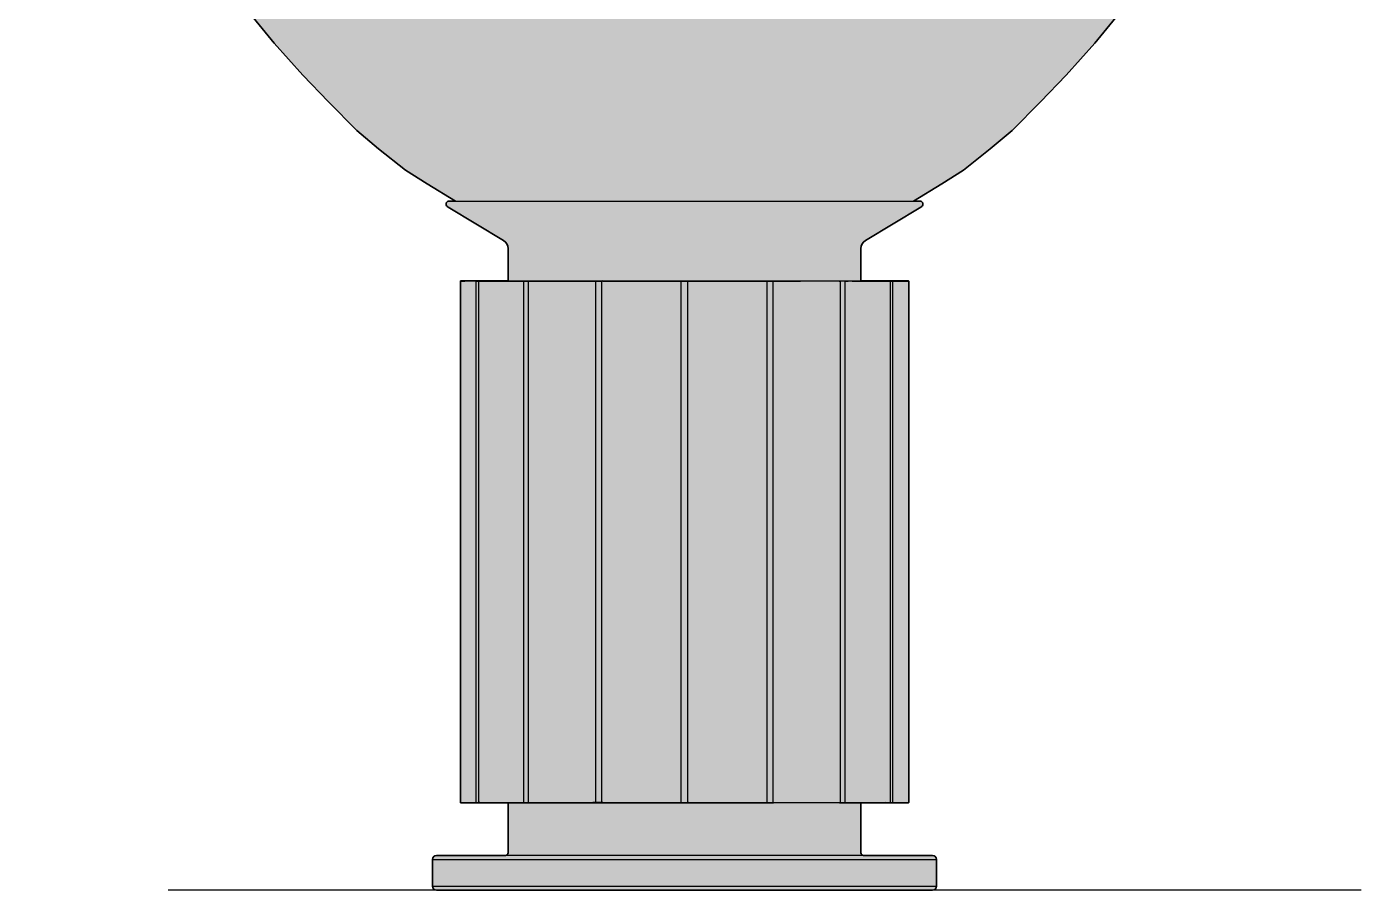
# Model space of a CAD drawing. Header units: millimetres. Extents: x 113 to 1358, y 41 to 1373.
# Drawn here: x 113 to 616, y 718 to 1044 of the extents above; entities that cross this region are included whole.
import ezdxf

# ---------------------------------------------------------------- set-up
doc = ezdxf.new("R2010")
doc.units = ezdxf.units.MM
doc.layers.add('Blocks', color=7, linetype='Continuous')
doc.layers.add('Blocks$Fill', color=7, linetype='Continuous', true_color=0xffffff)
for name, color, linetype, lineweight, true_color in [('Blocks$Inner', 7, 'Continuous', 25, 0x007f00), ('Blocks$Outline', 7, 'Continuous', 35, 0xff3f3f), ('Groud', 7, 'Continuous', 25, 0x243775)]:
    doc.layers.add(name, color=color, linetype=linetype, lineweight=lineweight, true_color=true_color)

# ---------------------------------------------------------------- blocks, each defined once
blk = doc.blocks.new('Taccia Table Lamp Front')
at = {"layer": 'Blocks$Fill'}
blk.add_hatch(color=256, dxfattribs=at).paths.add_polyline_path([(349.7, 0.44), (350.02, 0.92), (350.14, 1.5), (350.14, 11.65), (350.02, 12.23), (349.7, 12.71), (349.23, 13.03), (348.64, 13.15), (347.91, 13.15), (345.71, 13.15), (342.08, 13.15), (337.08, 13.15), (330.79, 13.15), (323.3, 13.15), (322.65, 13.15), (322.27, 13.22), (321.95, 13.44), (321.73, 13.76), (321.66, 14.15), (321.66, 33.03), (321.81, 33.03), (323.64, 33.03), (325.49, 33.03), (327.36, 33.03), (329.22, 33.03), (331.05, 33.03), (332.32, 33.03), (332.35, 33.03), (332.38, 33.03), (332.41, 33.03), (332.44, 33.03), (332.47, 33.03), (332.49, 33.03), (332.52, 33.03), (332.54, 33.03), (332.56, 33.03), (332.57, 33.03), (332.59, 33.03), (333.55, 33.03), (333.57, 33.03), (334.23, 33.03), (336.1, 33.03), (338.03, 33.03), (339.44, 33.03), (339.47, 33.03), (339.5, 33.03), (339.53, 33.03), (339.55, 33.03), (339.58, 33.03), (339.6, 33.03), (339.61, 33.03), (339.63, 33.03), (339.66, 33.13), (339.67, 33.13), (339.67, 229.67), (339.63, 229.76), (339.63, 229.77), (339.61, 229.77), (339.6, 229.77), (339.58, 229.77), (339.55, 229.77), (339.53, 229.77), (339.5, 229.77), (339.47, 229.77), (339.44, 229.77), (338.03, 229.77), (336.1, 229.77), (334.23, 229.77), (333.57, 229.77), (333.55, 229.77), (332.59, 229.77), (332.57, 229.77), (332.56, 229.77), (332.54, 229.77), (332.52, 229.77), (332.49, 229.77), (332.47, 229.77), (332.44, 229.77), (332.41, 229.77), (332.38, 229.77), (332.35, 229.77), (332.32, 229.77), (331.1, 229.76), (331.05, 229.77), (329.22, 229.77), (327.36, 229.77), (325.49, 229.77), (323.63, 229.77), (321.81, 229.77), (321.66, 229.77), (321.66, 241.99), (321.77, 242.9), (322.11, 243.73), (322.65, 244.45), (323.37, 245.01), (344.27, 257.55), (344.58, 257.8), (344.82, 258.13), (344.97, 258.5), (345.03, 258.9), (344.96, 259.25), (344.77, 259.53), (344.48, 259.73), (344.17, 259.79), (343.44, 259.8), (341.5, 259.8), (352.1, 266.36), (360.36, 271.56), (370.44, 279.63), (378.71, 286.55), (389.37, 297.24), (398.99, 307.41), (409.82, 319.4), (420.04, 331.88), (429.65, 344.83), (438.56, 357.92), (448, 372.01), (456.78, 386.49), (464.88, 401.36), (472.29, 416.6), (479.43, 432.75), (486.38, 448.85), (490.55, 459.85), (490.99, 460.53), (496.27, 471.43), (500.06, 482.53), (502.35, 493.78), (503.12, 505.09), (503.12, 506.26), (503.12, 507.37), (503.11, 508.35), (503.09, 509.12), (503.06, 509.63), (502.29, 520.94), (502.24, 521.24), (499.95, 532.47), (499.89, 532.63), (496.1, 543.73), (490.82, 554.62), (484.08, 565.23), (484.02, 565.31), (475.87, 575.58), (475.8, 575.65), (466.3, 585.52), (466.23, 585.57), (455.43, 594.97), (443.39, 603.84), (430.19, 612.14), (430.12, 612.17), (415.86, 619.84), (400.6, 626.84), (400.54, 626.85), (384.39, 633.12), (367.44, 638.64), (349.8, 643.37), (331.58, 647.28), (312.89, 650.34), (293.84, 652.55), (274.55, 653.87), (255.14, 654.32), (235.74, 653.87), (216.45, 652.55), (197.4, 650.34), (178.71, 647.28), (160.49, 643.37), (142.85, 638.64), (125.9, 633.12), (125.85, 633.11), (109.69, 626.84), (94.43, 619.84), (80.17, 612.17), (80.09, 612.14), (66.9, 603.84), (54.86, 594.97), (54.79, 594.92), (43.99, 585.52), (34.49, 575.65), (34.42, 575.58), (26.27, 565.31), (26.21, 565.23), (19.47, 554.62), (14.19, 543.73), (10.4, 532.63), (10.34, 532.47), (8.05, 521.24), (8, 520.94), (7.23, 509.63), (7.2, 509.12), (7.18, 508.35), (7.17, 507.37), (7.16, 506.26), (7.16, 505.09), (7.93, 493.78), (10.23, 482.53), (14.02, 471.43), (19.3, 460.53), (19.73, 459.85), (23.91, 448.85), (30.86, 432.75), (37.99, 416.6), (45.41, 401.36), (53.51, 386.49), (62.29, 372.01), (71.73, 357.92), (80.64, 344.83), (90.25, 331.88), (100.47, 319.4), (111.3, 307.41), (120.92, 297.24), (131.58, 286.55), (139.85, 279.63), (149.93, 271.56), (158.19, 266.36), (168.79, 259.8), (166.85, 259.8), (166.15, 259.8), (165.81, 259.73), (165.53, 259.53), (165.34, 259.25), (165.27, 258.9), (165.32, 258.5), (165.47, 258.13), (165.71, 257.8), (166.03, 257.55), (186.92, 245.01), (187.64, 244.45), (188.18, 243.73), (188.52, 242.9), (188.64, 241.99), (188.64, 229.77), (188.4, 229.77), (186.58, 229.77), (184.72, 229.77), (182.85, 229.77), (180.99, 229.77), (179.16, 229.77), (177.95, 229.76), (179.2, 229.67), (177.9, 229.67), (177.89, 229.77), (177.86, 229.77), (177.83, 229.77), (177.8, 229.77), (177.78, 229.77), (177.74, 229.77), (177.72, 229.77), (177.7, 229.77), (177.67, 229.77), (177.65, 229.77), (177.64, 229.77), (177.62, 229.77), (176.66, 229.77), (176.65, 229.77), (176.12, 229.77), (174.26, 229.77), (172.33, 229.77), (170.92, 229.77), (170.89, 229.77), (170.86, 229.77), (170.83, 229.77), (170.81, 229.77), (170.79, 229.77), (170.77, 229.77), (170.75, 229.77), (170.74, 229.77), (170.73, 229.76), (170.69, 229.67), (170.69, 33.13), (170.71, 33.13), (170.74, 33.03), (170.75, 33.03), (170.77, 33.03), (170.79, 33.03), (170.81, 33.03), (170.83, 33.03), (170.86, 33.03), (170.89, 33.03), (170.92, 33.03), (172.33, 33.03), (174.26, 33.03), (176.12, 33.03), (176.65, 33.03), (176.62, 33.12), (176.66, 33.03), (177.62, 33.03), (177.64, 33.03), (177.65, 33.03), (177.67, 33.03), (177.7, 33.03), (177.72, 33.03), (177.74, 33.03), (177.78, 33.03), (177.8, 33.03), (177.83, 33.03), (177.86, 33.03), (177.89, 33.03), (177.9, 33.13), (177.96, 33.12), (179.16, 33.03), (180.99, 33.03), (182.85, 33.03), (184.72, 33.03), (186.58, 33.03), (188.4, 33.03), (188.64, 33.03), (188.64, 14.15), (188.56, 13.76), (188.34, 13.44), (188.03, 13.22), (187.64, 13.15), (186.99, 13.15), (179.5, 13.15), (173.21, 13.15), (168.21, 13.15), (164.59, 13.15), (162.39, 13.15), (161.65, 13.15), (161.07, 13.03), (160.59, 12.71), (160.27, 12.23), (160.15, 11.65), (160.15, 1.5), (160.27, 0.92), (160.59, 0.44), (161.07, 0.12), (161.65, 0), (162.39, 0), (164.59, 0), (168.21, 0), (173.21, 0), (179.5, 0), (186.99, 0), (195.55, 0), (205.05, 0), (215.34, 0), (226.25, 0), (237.63, 0), (249.28, 0), (261.02, 0), (272.67, 0), (284.04, 0), (294.96, 0), (305.24, 0), (314.74, 0), (323.3, 0), (330.79, 0), (337.08, 0), (342.08, 0), (345.71, 0), (347.91, 0), (348.64, 0), (349.23, 0.12)], flags=0)
at = {"layer": 'Blocks$Inner'}
for points in [[(90.25, 331.88), (100.47, 319.4), (111.3, 307.41), (120.92, 297.24), (131.58, 286.55), (139.85, 279.63), (149.93, 271.56), (158.19, 266.36), (168.79, 259.8), (341.5, 259.8), (352.1, 266.36), (360.36, 271.56), (370.44, 279.63), (378.71, 286.55), (389.37, 297.24), (398.99, 307.41), (409.82, 319.4), (420.04, 331.88)], [(149.93, 271.56), (161.67, 264.29), (168.79, 259.8)], [(188.64, 229.77), (188.64, 241.99), (188.52, 242.9), (188.18, 243.73), (187.64, 244.45), (186.92, 245.01), (166.03, 257.55), (165.71, 257.8), (165.47, 258.13), (165.32, 258.5), (165.27, 258.9), (165.34, 259.25), (165.53, 259.53), (165.81, 259.73), (166.15, 259.8), (166.85, 259.8), (168.95, 259.8), (172.4, 259.8), (177.16, 259.8), (183.15, 259.8), (190.27, 259.8), (198.42, 259.8), (207.46, 259.8), (217.25, 259.8), (227.65, 259.8), (238.47, 259.8), (249.56, 259.8), (260.73, 259.8), (271.82, 259.8), (282.65, 259.8), (293.04, 259.8), (302.83, 259.8), (311.87, 259.8), (320.02, 259.8), (327.14, 259.8), (333.13, 259.8), (337.89, 259.8), (341.34, 259.8), (343.44, 259.8), (344.17, 259.79), (344.48, 259.73), (344.77, 259.53), (344.96, 259.25), (345.03, 258.9), (344.97, 258.5), (344.82, 258.13), (344.58, 257.8), (344.27, 257.55), (323.37, 245.01), (322.65, 244.45), (322.11, 243.73), (321.77, 242.9), (321.66, 241.99), (321.66, 229.77)], [(170.69, 33.13), (170.69, 229.67)], [(170.71, 229.67), (170.74, 229.77), (170.72, 229.67)], [(170.81, 229.77), (170.79, 229.67), (170.79, 229.77), (170.77, 229.67), (170.74, 229.67), (170.72, 229.67), (170.73, 229.77), (170.76, 229.77), (170.79, 229.77), (170.81, 229.77), (170.83, 229.77), (170.86, 229.77), (170.89, 229.77), (170.92, 229.77), (172.33, 229.77), (174.26, 229.77), (176.12, 229.77), (176.65, 229.77), (177.63, 229.77), (177.61, 229.67)], [(170.77, 33.03), (170.74, 33.13), (170.79, 33.03), (170.81, 33.03), (170.83, 33.03), (170.86, 33.03), (170.89, 33.03), (170.92, 33.03), (172.33, 33.03), (174.26, 33.03), (176.12, 33.03), (176.65, 33.03), (176.62, 33.13), (176.62, 229.67), (176.64, 229.77), (176.61, 229.67), (176.1, 229.67), (174.24, 229.67), (172.32, 229.67), (170.92, 229.77), (170.92, 229.67), (170.88, 229.67)], [(170.77, 229.77), (170.77, 229.67), (170.79, 229.67), (170.82, 229.67), (170.83, 229.77)], [(170.82, 229.67), (170.85, 229.67), (170.88, 229.67), (170.89, 229.77), (170.92, 229.67), (172.32, 229.67), (172.33, 229.77)], [(170.85, 229.67), (170.86, 229.77)], [(174.24, 229.67), (174.26, 229.77)], [(176.1, 229.67), (176.12, 229.77)], [(176.66, 229.77), (176.62, 229.67), (177.6, 229.67), (177.63, 229.67), (177.65, 229.67), (177.67, 229.77)], [(177.59, 33.13), (177.59, 229.67), (177.65, 229.77), (177.67, 229.77), (177.69, 229.77), (177.71, 229.67), (177.74, 229.67), (177.77, 229.67), (177.8, 229.67), (177.83, 229.67), (177.86, 229.67), (177.9, 229.67), (179.2, 229.67), (181.02, 229.67), (182.86, 229.67), (184.72, 229.67), (186.57, 229.67), (188.38, 229.67), (190.14, 229.67), (191.82, 229.67), (193.4, 229.67), (194.51, 229.67), (194.53, 229.72), (194.55, 229.77), (194.53, 229.67), (194.57, 229.77), (194.54, 229.67), (194.57, 229.67), (196.36, 229.67), (196.39, 229.67), (196.41, 229.67), (196.44, 229.67), (196.48, 229.67), (196.51, 229.67), (196.54, 229.67), (196.57, 229.67), (196.61, 229.67), (196.64, 229.67), (196.66, 229.67), (196.69, 229.67), (197.68, 229.67), (199.13, 229.67), (200.68, 229.67)], [(177.63, 229.67), (177.65, 229.73)], [(177.65, 229.77), (177.65, 229.67), (177.67, 229.67), (177.7, 229.77), (177.72, 229.77), (177.74, 229.77)], [(177.68, 229.67), (177.7, 229.67), (177.72, 229.77)], [(177.73, 229.67), (177.74, 229.77), (177.78, 229.77), (177.8, 229.77), (177.8, 229.67)], [(177.77, 229.67), (177.77, 229.77)], [(177.81, 229.77), (177.83, 229.77), (177.83, 229.67)], [(177.84, 229.77), (177.86, 229.77), (177.89, 229.77), (177.9, 229.67)], [(177.84, 229.75), (177.87, 229.67)], [(177.86, 229.77), (177.86, 229.69)], [(177.95, 229.77), (179.16, 229.77), (179.2, 229.67), (177.9, 229.76)], [(179.16, 229.77), (180.99, 229.77), (182.85, 229.77), (184.72, 229.77), (186.58, 229.77), (188.4, 229.77), (190.17, 229.77), (191.86, 229.77), (193.46, 229.77), (194.55, 229.77), (194.6, 229.77), (196.38, 229.77), (196.41, 229.77), (196.43, 229.77), (196.46, 229.77), (196.48, 229.77), (196.51, 229.77), (196.54, 229.77), (196.57, 229.77), (196.59, 229.77), (196.62, 229.77), (196.64, 229.77), (196.67, 229.77), (197.68, 229.67), (197.62, 229.77)], [(180.99, 229.77), (181.02, 229.67)], [(182.85, 229.77), (182.86, 229.67)], [(184.72, 229.77), (184.72, 229.67)], [(186.57, 229.67), (186.58, 229.77)], [(188.38, 229.67), (188.4, 229.76)], [(190.14, 229.67), (190.17, 229.77)], [(191.82, 229.67), (191.86, 229.77)], [(193.4, 229.67), (193.46, 229.77)], [(194.6, 33.03), (194.57, 33.13), (194.57, 229.67), (194.6, 229.77)], [(196.38, 33.03), (196.36, 33.13), (196.36, 229.67), (196.38, 229.77)], [(196.39, 229.67), (196.41, 229.77), (196.41, 229.67), (196.43, 229.77)], [(196.44, 229.67), (196.46, 229.77)], [(196.48, 229.67), (196.48, 229.77)], [(196.51, 229.67), (196.51, 229.77)], [(196.54, 229.77), (196.54, 229.67)], [(196.57, 229.77), (196.57, 229.67)], [(196.59, 229.77), (196.61, 229.67)], [(196.64, 229.77), (196.66, 229.67), (196.62, 229.77), (196.64, 229.67)], [(196.67, 229.77), (196.69, 229.67)], [(196.72, 229.77), (197.62, 229.77), (199.07, 229.77), (200.64, 229.77), (202.31, 229.77), (204.06, 229.77), (205.87, 229.77), (207.71, 229.77), (209.56, 229.77), (211.4, 229.77), (213.21, 229.77), (214.96, 229.77), (216.63, 229.77), (218.17, 229.77), (219.52, 229.77), (220.67, 229.77), (221.58, 229.77), (221.64, 229.77), (221.66, 229.77), (221.69, 229.77), (224.02, 229.77), (224.05, 229.77), (224.08, 229.77), (224.11, 229.77), (224.14, 229.77), (224.16, 229.77), (224.19, 229.77), (224.21, 229.77), (224.24, 229.77), (224.27, 229.77), (224.76, 229.77), (225.62, 229.77), (226.66, 229.77), (227.89, 229.77), (229.26, 229.77), (230.78, 229.77), (232.41, 229.77), (234.13, 229.77), (235.94, 229.77), (237.8, 229.77), (239.7, 229.77), (241.62, 229.77), (243.49, 229.77), (245.24, 229.77), (246.88, 229.77), (248.37, 229.77), (249.71, 229.77), (250.88, 229.77), (251.87, 229.77), (252.67, 229.77), (253.25, 229.77), (253.62, 229.77)], [(199.07, 229.77), (199.13, 229.67)], [(200.64, 229.77), (200.69, 229.67), (202.35, 229.67), (204.09, 229.67), (205.89, 229.67), (207.71, 229.67), (209.55, 229.67), (211.38, 229.67), (213.17, 229.67), (214.91, 229.67), (216.58, 229.67), (218.1, 229.67), (219.44, 229.67), (220.59, 229.67), (221.54, 229.67), (221.57, 229.67), (221.59, 229.67), (221.62, 229.67), (221.64, 229.67), (221.68, 229.67), (224.01, 229.67), (224.04, 229.67), (224.05, 229.77), (224.08, 229.67), (224.08, 229.77)], [(202.31, 229.77), (202.35, 229.67)], [(204.06, 229.77), (204.09, 229.67)], [(205.87, 229.77), (205.89, 229.67)], [(207.71, 229.77), (207.71, 229.67)], [(209.55, 229.67), (209.56, 229.77)], [(211.38, 229.67), (211.4, 229.77)], [(213.17, 229.67), (213.21, 229.77)], [(214.91, 229.67), (214.96, 229.77)], [(216.58, 229.67), (216.63, 229.77)], [(218.1, 229.67), (218.17, 229.77)], [(219.44, 229.67), (219.52, 229.77)], [(220.59, 229.67), (220.67, 229.77)], [(221.54, 229.67), (221.58, 229.76), (221.54, 229.67), (221.55, 229.7)], [(221.57, 229.67), (221.61, 229.77), (221.62, 229.67), (221.64, 229.76)], [(221.59, 229.67), (221.61, 229.74)], [(221.64, 229.67), (221.66, 229.77)], [(221.69, 33.03), (221.68, 33.13), (221.68, 229.67), (221.69, 229.77)], [(224.02, 33.03), (224.01, 33.13), (224.01, 229.67), (224.02, 229.77)], [(224.04, 229.67), (224.08, 229.67), (224.11, 229.67), (224.14, 229.67), (224.17, 229.67), (224.16, 229.77), (224.2, 229.67), (224.23, 229.67), (224.26, 229.67), (224.28, 229.67), (224.26, 229.77), (224.32, 229.67), (224.85, 229.67), (224.29, 229.76), (224.32, 229.67)], [(224.14, 229.77), (224.14, 229.67), (224.11, 229.77), (224.11, 229.67)], [(224.19, 229.77), (224.2, 229.67), (224.17, 229.67)], [(224.21, 229.77), (224.23, 229.67)], [(224.27, 229.77), (224.3, 229.67), (224.28, 229.67), (224.24, 229.77), (224.26, 229.67)], [(224.76, 229.77), (224.85, 229.67), (225.7, 229.67), (226.74, 229.67), (227.96, 229.67), (229.33, 229.67), (230.83, 229.67), (232.45, 229.67), (234.16, 229.67), (235.95, 229.67), (237.8, 229.67), (239.69, 229.67), (241.6, 229.67), (243.45, 229.67), (245.2, 229.67), (246.82, 229.67), (248.31, 229.67), (249.64, 229.67), (250.8, 229.67), (251.79, 229.67), (252.58, 229.67), (253.16, 229.67), (253.52, 229.67), (253.64, 229.67)], [(225.62, 229.77), (225.7, 229.67)], [(226.66, 229.77), (226.74, 229.67)], [(227.89, 229.77), (227.96, 229.67)], [(229.26, 229.77), (229.33, 229.67)], [(230.78, 229.77), (230.83, 229.67)], [(232.41, 229.77), (232.45, 229.67)], [(234.13, 229.77), (234.16, 229.67)], [(235.94, 229.77), (235.95, 229.67)], [(237.8, 229.77), (237.8, 229.67)], [(239.69, 229.67), (239.7, 229.77)], [(241.6, 229.67), (241.62, 229.77)], [(243.45, 229.67), (243.49, 229.77)], [(245.2, 229.67), (245.24, 229.77)], [(246.82, 229.67), (246.88, 229.77)], [(248.31, 229.67), (248.37, 229.77)], [(249.64, 229.67), (249.71, 229.77)], [(250.8, 229.67), (250.88, 229.77)], [(251.79, 229.67), (251.87, 229.77)], [(252.58, 229.67), (252.67, 229.77)], [(253.16, 229.67), (253.25, 229.77)], [(253.52, 229.67), (253.62, 229.77), (253.69, 229.77), (253.74, 229.77), (253.76, 229.77), (253.79, 229.77), (253.82, 229.77), (253.84, 229.77), (253.87, 229.77), (256.4, 229.77), (256.43, 229.77), (256.46, 229.77), (256.49, 229.77), (256.51, 229.77), (256.53, 229.77), (256.55, 229.77), (256.58, 229.72)], [(253.7, 229.67), (253.71, 229.77), (253.68, 229.67), (253.7, 229.67), (253.72, 229.67), (253.75, 229.67), (253.77, 229.67), (253.81, 229.67), (253.82, 229.77), (253.84, 229.67), (253.84, 229.77)], [(253.72, 229.67), (253.74, 229.77)], [(253.75, 229.67), (253.76, 229.77)], [(253.77, 229.67), (253.79, 229.77)], [(253.81, 229.67), (253.84, 229.67), (253.87, 229.67), (256.4, 229.67), (256.44, 229.67), (256.43, 229.77), (256.47, 229.67), (256.46, 229.77)], [(253.87, 33.03), (253.87, 33.13), (253.87, 229.67), (253.87, 229.77)], [(256.4, 33.03), (256.4, 33.13), (256.4, 229.67), (256.4, 229.77)], [(256.44, 229.67), (256.47, 229.67), (256.5, 229.67), (256.53, 229.67), (256.55, 229.67), (256.58, 229.67), (256.61, 229.67), (256.63, 229.67), (256.59, 229.77), (256.66, 229.77), (257.02, 229.77), (257.61, 229.77), (258.4, 229.77), (259.39, 229.77), (260.56, 229.77), (261.9, 229.77), (263.4, 229.77), (265.03, 229.77), (266.79, 229.77), (268.66, 229.77), (270.58, 229.77), (272.48, 229.77), (274.34, 229.77), (276.14, 229.77), (277.87, 229.77), (279.5, 229.77), (281.01, 229.77), (282.39, 229.77), (283.61, 229.77), (284.66, 229.77), (285.51, 229.77), (286, 229.77), (286.04, 229.77), (286.06, 229.77), (286.08, 229.77), (286.11, 229.77), (286.14, 229.77), (286.17, 229.77), (286.19, 229.77), (286.22, 229.77), (286.25, 229.77), (288.58, 229.77), (288.61, 229.77), (288.64, 229.77), (288.66, 229.77), (288.69, 229.77), (289.6, 229.77), (290.76, 229.77), (292.11, 229.77), (293.64, 229.77), (295.32, 229.77), (297.07, 229.77), (298.88, 229.77), (300.71, 229.77), (302.56, 229.77), (304.4, 229.77), (306.21, 229.77), (307.96, 229.77), (309.63, 229.77), (311.21, 229.77), (312.66, 229.77), (313.61, 229.77), (313.58, 229.67), (312.59, 229.67), (311.15, 229.67), (309.58, 229.67), (307.92, 229.67), (306.18, 229.67), (304.39, 229.67), (302.56, 229.67), (300.72, 229.67)], [(256.49, 229.77), (256.5, 229.67)], [(256.53, 229.77), (256.55, 229.67), (256.51, 229.77), (256.53, 229.67)], [(256.56, 229.74), (256.61, 229.67), (256.58, 229.77), (256.56, 229.77), (256.58, 229.67)], [(256.63, 229.67), (256.76, 229.67), (257.12, 229.67), (257.7, 229.67), (258.49, 229.67), (259.47, 229.67), (260.64, 229.67), (261.97, 229.67), (263.45, 229.67), (265.07, 229.67), (266.82, 229.67), (268.68, 229.67), (270.58, 229.67), (272.47, 229.67), (274.32, 229.67), (276.11, 229.67), (277.83, 229.67), (279.45, 229.67), (280.95, 229.67), (282.32, 229.67), (283.53, 229.67), (284.57, 229.67), (285.42, 229.67), (285.96, 229.67), (285.99, 229.76), (285.97, 229.67), (286, 229.77), (285.99, 229.67), (286.02, 229.67), (286.04, 229.67), (286.06, 229.77), (286.07, 229.67), (286.1, 229.67), (286.11, 229.77)], [(256.66, 229.77), (256.76, 229.67)], [(257.02, 229.77), (257.12, 229.67)], [(257.61, 229.77), (257.7, 229.67)], [(258.4, 229.77), (258.49, 229.67)], [(259.39, 229.77), (259.47, 229.67)], [(260.56, 229.77), (260.64, 229.67)], [(261.9, 229.77), (261.97, 229.67)], [(263.4, 229.77), (263.45, 229.67)], [(265.03, 229.77), (265.07, 229.67)], [(266.79, 229.77), (266.82, 229.67)], [(268.66, 229.77), (268.68, 229.67)], [(270.58, 229.77), (270.58, 229.67)], [(272.47, 229.67), (272.48, 229.77)], [(274.32, 229.67), (274.34, 229.77)], [(276.11, 229.67), (276.14, 229.77)], [(277.83, 229.67), (277.87, 229.77)], [(279.45, 229.67), (279.5, 229.77)], [(280.95, 229.67), (281.01, 229.77)], [(282.32, 229.67), (282.39, 229.77)], [(283.53, 229.67), (283.61, 229.77)], [(284.57, 229.67), (284.66, 229.77)], [(285.42, 229.67), (285.51, 229.77), (285.97, 229.67), (285.99, 229.67), (286.02, 229.77), (286.02, 229.67), (286.04, 229.77)], [(286.04, 229.67), (286.07, 229.67), (286.08, 229.77), (286.1, 229.67), (286.13, 229.67), (286.16, 229.67), (286.2, 229.67), (286.19, 229.77), (286.23, 229.67), (286.22, 229.77)], [(286.13, 229.67), (286.14, 229.77)], [(286.16, 229.67), (286.17, 229.77)], [(286.2, 229.67), (286.23, 229.67), (286.26, 229.67), (288.6, 229.67), (288.63, 229.67), (288.66, 229.67), (288.68, 229.67), (288.7, 229.67), (288.7, 229.77), (288.74, 229.67), (289.68, 229.67), (290.83, 229.67), (290.76, 229.77)], [(286.25, 33.03), (286.26, 33.13), (286.26, 229.67), (286.25, 229.77)], [(288.58, 33.03), (288.6, 33.13), (288.6, 229.67), (288.58, 229.77)], [(288.61, 229.77), (288.63, 229.67)], [(288.66, 229.77), (288.68, 229.67), (288.64, 229.77), (288.66, 229.67)], [(288.68, 229.77), (288.7, 229.67)], [(313.55, 33.03), (312.66, 33.03), (311.21, 33.03), (309.63, 33.03), (307.96, 33.03), (306.21, 33.03), (304.4, 33.03), (302.56, 33.03), (300.71, 33.03), (298.88, 33.03), (297.07, 33.03), (295.32, 33.03), (293.64, 33.03), (292.11, 33.03), (290.76, 33.03), (289.6, 33.03), (288.71, 33.03), (288.73, 33.13), (288.7, 33.03), (288.74, 33.13), (289.68, 33.13), (290.83, 33.13), (292.17, 33.13), (293.7, 33.13), (295.36, 33.13), (297.1, 33.13), (298.9, 33.13), (300.72, 33.13), (302.56, 33.13), (304.39, 33.13), (306.18, 33.13), (307.92, 33.13), (309.58, 33.13), (311.15, 33.13), (312.59, 33.13), (313.58, 33.13), (313.61, 33.13), (313.64, 33.13), (313.67, 33.13), (313.7, 33.13), (313.73, 33.13), (313.77, 33.13), (313.8, 33.13), (313.83, 33.13), (313.86, 33.13), (313.89, 33.13), (313.92, 33.13), (315.7, 33.13), (315.73, 33.13), (315.7, 33.03), (315.7, 33.13), (315.7, 229.67), (315.68, 229.77), (315.7, 229.77), (315.73, 229.67), (315.75, 229.67), (315.72, 229.77), (315.75, 229.67), (315.73, 229.77), (315.77, 229.67), (316.81, 229.67), (316.75, 229.77)], [(289.6, 229.77), (289.68, 229.67)], [(290.83, 229.67), (292.17, 229.67), (293.7, 229.67), (295.36, 229.67), (297.1, 229.67), (298.9, 229.67), (298.87, 229.77)], [(292.11, 229.77), (292.17, 229.67)], [(293.64, 229.77), (293.7, 229.67)], [(295.32, 229.77), (295.36, 229.67)], [(297.07, 229.77), (297.1, 229.67)], [(300.71, 229.77), (300.72, 229.67), (298.9, 229.67)], [(302.56, 229.67), (302.56, 229.77)], [(304.39, 229.67), (304.4, 229.77)], [(306.18, 229.67), (306.21, 229.77)], [(307.92, 229.67), (307.96, 229.77)], [(309.58, 229.67), (309.63, 229.77)], [(311.15, 229.67), (311.21, 229.77)], [(312.59, 229.67), (312.66, 229.77), (313.51, 229.67)], [(313.58, 229.67), (313.61, 229.67), (313.64, 229.67), (313.67, 229.67), (313.7, 229.67), (313.73, 229.67), (313.74, 229.77)], [(313.61, 229.67), (313.63, 229.77)], [(313.61, 229.77), (313.63, 229.77), (313.65, 229.77), (313.68, 229.77), (313.71, 229.77), (313.74, 229.77), (313.76, 229.77), (313.79, 229.77), (313.82, 229.77), (313.84, 229.77), (313.87, 229.77), (313.89, 229.77), (315.68, 229.77), (315.73, 229.67), (315.7, 229.67), (313.92, 229.67), (313.89, 229.67), (313.86, 229.67)], [(313.64, 229.67), (313.65, 229.77)], [(313.67, 229.67), (313.68, 229.77)], [(313.7, 229.67), (313.71, 229.77), (313.73, 229.67), (313.77, 229.67), (313.8, 229.67), (313.76, 229.77), (313.77, 229.67)], [(313.79, 229.77), (313.8, 229.67), (313.83, 229.67), (313.86, 229.67), (313.84, 229.77)], [(313.82, 229.77), (313.83, 229.67)], [(313.92, 229.67), (313.87, 229.77), (313.89, 229.67)], [(313.87, 33.03), (313.89, 33.13), (313.89, 33.03), (313.92, 33.13), (313.92, 229.67), (313.89, 229.77)], [(315.74, 229.77), (316.75, 229.77), (318.35, 229.77), (320.04, 229.77), (321.81, 229.77), (323.63, 229.77), (325.49, 229.77), (327.36, 229.77), (329.22, 229.77), (331.05, 229.77), (332.31, 229.67), (332.35, 229.67), (332.35, 229.77), (332.38, 229.67), (332.41, 229.67), (332.44, 229.67), (332.48, 229.67), (332.51, 229.67), (332.49, 229.77), (332.53, 229.67), (332.56, 229.67), (332.58, 229.67), (332.54, 229.77), (332.56, 229.67)], [(318.35, 229.77), (318.39, 229.67), (316.81, 229.67)], [(318.39, 229.67), (320.08, 229.67), (321.83, 229.67), (323.64, 229.67), (325.49, 229.67), (327.35, 229.67), (329.19, 229.67), (329.22, 229.77)], [(320.04, 229.77), (320.08, 229.67)], [(321.81, 229.77), (321.83, 229.67)], [(323.63, 229.77), (323.64, 229.67)], [(325.49, 229.67), (325.49, 229.77)], [(327.35, 229.67), (327.36, 229.77)], [(329.19, 229.67), (331.01, 229.67), (332.31, 229.67), (332.32, 229.77)], [(331.01, 229.67), (331.05, 229.77)], [(331.1, 229.77), (332.32, 229.77), (332.35, 229.77), (332.38, 229.77), (332.38, 229.67), (332.35, 229.67), (332.44, 229.69)], [(332.38, 229.77), (332.41, 229.77), (332.44, 229.77), (332.47, 229.77), (332.49, 229.77), (332.52, 229.77), (332.54, 229.77), (332.56, 229.77), (332.6, 229.67), (332.58, 229.67), (332.56, 229.77), (332.61, 229.67), (332.59, 229.77), (333.57, 229.77)], [(332.41, 229.77), (332.41, 229.67)], [(332.44, 229.77), (332.44, 229.67)], [(332.52, 229.77), (332.53, 229.67), (332.51, 229.67), (332.47, 229.77), (332.48, 229.67)], [(332.57, 229.77), (332.62, 229.67), (333.59, 229.67), (334.25, 229.67)], [(332.62, 229.67), (332.62, 33.13), (333.59, 33.13), (333.56, 33.03), (334.23, 33.03), (336.1, 33.03), (338.03, 33.03), (338.04, 33.13), (339.44, 33.03), (339.44, 33.13), (339.47, 33.03), (339.48, 33.13)], [(339.47, 229.77), (339.5, 229.77), (339.53, 229.77), (339.55, 229.77), (339.58, 229.77), (339.6, 229.77), (339.65, 229.67), (339.6, 229.77), (339.62, 229.67), (339.6, 229.67), (339.57, 229.67), (339.54, 229.67), (339.51, 229.67), (339.48, 229.67), (339.44, 229.77), (339.44, 229.67), (338.03, 229.77), (336.1, 229.77), (334.23, 229.77), (333.56, 229.77), (333.59, 229.67), (333.56, 229.76), (333.59, 229.67), (333.59, 33.13), (333.57, 33.03), (333.6, 33.13), (334.25, 33.13), (336.12, 33.13), (338.04, 33.13), (339.44, 33.13), (339.48, 33.13), (339.51, 33.13), (339.54, 33.13), (339.57, 33.13), (339.6, 33.13), (339.62, 33.13), (339.64, 33.13), (339.6, 33.03), (339.58, 33.03), (339.55, 33.03), (339.53, 33.03), (339.5, 33.03), (339.47, 33.03), (339.44, 33.03), (338.03, 33.03)], [(334.23, 229.77), (334.25, 229.67), (336.12, 229.67), (338.04, 229.67), (339.44, 229.67), (339.48, 229.67), (339.47, 229.77), (339.44, 229.77), (338.03, 229.77), (338.04, 229.67)], [(336.1, 229.77), (336.12, 229.67)], [(339.5, 229.77), (339.51, 229.67)], [(339.53, 229.77), (339.54, 229.67)], [(339.58, 229.77), (339.6, 229.67), (339.55, 229.77), (339.57, 229.67)], [(339.61, 229.77), (339.66, 229.67), (339.64, 229.77), (339.68, 229.67), (339.68, 33.13), (339.64, 33.03), (339.67, 33.13), (339.65, 33.13), (339.6, 33.03), (339.62, 33.13)], [(339.62, 229.67), (339.66, 229.67)], [(170.79, 33.13), (170.81, 33.03), (170.77, 33.13), (170.79, 33.03), (170.77, 33.03), (170.7, 33.13), (170.72, 33.03), (170.71, 33.13), (170.74, 33.13), (170.77, 33.13), (170.79, 33.13), (170.82, 33.13), (170.85, 33.13), (170.88, 33.13), (170.92, 33.13), (172.32, 33.13), (174.24, 33.13), (176.1, 33.13), (176.61, 33.13), (176.65, 33.03), (176.62, 33.13), (177.59, 33.13), (177.62, 33.03), (176.66, 33.03)], [(170.77, 33.03), (170.72, 33.13), (170.75, 33.03)], [(170.82, 33.13), (170.83, 33.03)], [(170.85, 33.13), (170.86, 33.03)], [(172.32, 33.13), (172.33, 33.03), (170.92, 33.13), (170.92, 33.03), (170.88, 33.13), (170.89, 33.03)], [(174.24, 33.13), (174.26, 33.03)], [(176.1, 33.13), (176.12, 33.03)], [(177.63, 33.13), (177.67, 33.03), (177.65, 33.13), (177.63, 33.13), (177.61, 33.13), (177.65, 33.03), (177.67, 33.03), (177.69, 33.03), (177.69, 33.06), (177.69, 33.1), (177.71, 33.1)], [(177.64, 33.09), (177.65, 33.03)], [(177.66, 33.13), (177.7, 33.13), (177.72, 33.03)], [(177.71, 33.13), (177.74, 33.13), (177.77, 33.13), (177.8, 33.13), (177.83, 33.13), (177.86, 33.12), (177.77, 33.1), (177.77, 33.03), (177.74, 33.03), (177.72, 33.03), (177.68, 33.13)], [(177.73, 33.13), (177.74, 33.03)], [(177.77, 33.13), (177.79, 33.05)], [(177.78, 33.03), (177.8, 33.03), (177.8, 33.13)], [(177.81, 33.03), (177.83, 33.03), (177.83, 33.12), (177.86, 33.03), (177.84, 33.03)], [(177.86, 33.05), (177.87, 33.13), (177.9, 33.13), (179.2, 33.13), (181.02, 33.13), (182.86, 33.13), (184.72, 33.13), (186.57, 33.13), (188.38, 33.13), (188.4, 33.03)], [(177.86, 33.03), (177.89, 33.03), (177.9, 33.13)], [(177.9, 33.03), (179.16, 33.03), (180.99, 33.03), (182.85, 33.03), (184.72, 33.03), (186.58, 33.03), (186.57, 33.13)], [(177.96, 33.12), (179.16, 33.03), (179.2, 33.13)], [(180.99, 33.03), (181.02, 33.13)], [(182.85, 33.03), (182.86, 33.13)], [(184.72, 33.03), (184.72, 33.13)], [(186.59, 33.03), (188.4, 33.03), (190.17, 33.03), (191.86, 33.03), (193.46, 33.03), (194.54, 33.03), (194.53, 33.13), (194.57, 33.03), (194.54, 33.13), (194.57, 33.13), (196.36, 33.13), (196.39, 33.13), (196.41, 33.13), (196.44, 33.13), (196.48, 33.13), (196.51, 33.13), (196.54, 33.13), (196.57, 33.13), (196.61, 33.13), (196.64, 33.13), (196.66, 33.13), (196.69, 33.13), (197.68, 33.13), (199.13, 33.13), (200.69, 33.13), (202.35, 33.13), (204.09, 33.13), (205.89, 33.13), (207.71, 33.13), (209.55, 33.13), (211.38, 33.13), (211.4, 33.03)], [(187.64, 13.15), (188.03, 13.22), (188.34, 13.44), (188.56, 13.76), (188.64, 14.15), (188.64, 33.03)], [(188.38, 33.13), (190.14, 33.13), (191.82, 33.13), (191.86, 33.03)], [(190.14, 33.13), (190.17, 33.03)], [(191.82, 33.13), (193.4, 33.13), (194.51, 33.13), (194.55, 33.03), (194.57, 33.03), (194.6, 33.03), (196.38, 33.03), (196.41, 33.03), (196.43, 33.03), (196.46, 33.03), (196.48, 33.03), (196.51, 33.03), (196.54, 33.03), (196.57, 33.03), (196.59, 33.03), (196.62, 33.03), (196.64, 33.03), (196.67, 33.03), (197.62, 33.03), (197.68, 33.13)], [(193.4, 33.13), (193.46, 33.03)], [(196.41, 33.13), (196.43, 33.03), (196.39, 33.13), (196.41, 33.03)], [(196.44, 33.13), (196.46, 33.03)], [(196.48, 33.13), (196.48, 33.03)], [(196.51, 33.13), (196.51, 33.03)], [(196.54, 33.03), (196.54, 33.13)], [(196.57, 33.03), (196.57, 33.13)], [(196.59, 33.03), (196.61, 33.13)], [(196.62, 33.03), (196.64, 33.13), (196.64, 33.03), (196.66, 33.13)], [(196.67, 33.03), (196.69, 33.13)], [(196.78, 33.12), (197.62, 33.03), (199.07, 33.03), (200.64, 33.03), (202.31, 33.03), (204.06, 33.03), (205.87, 33.03), (207.71, 33.03), (209.56, 33.03), (211.4, 33.03), (213.21, 33.03), (214.96, 33.03), (216.63, 33.03), (218.17, 33.03), (219.52, 33.03), (220.67, 33.03), (221.57, 33.03), (221.56, 33.13), (221.57, 33.03), (221.53, 33.13), (220.59, 33.13)], [(199.07, 33.03), (199.13, 33.13)], [(200.64, 33.03), (200.69, 33.12)], [(202.31, 33.03), (202.35, 33.13)], [(204.06, 33.03), (204.09, 33.13)], [(205.87, 33.03), (205.89, 33.13)], [(207.71, 33.03), (207.71, 33.13)], [(209.55, 33.13), (209.56, 33.03)], [(211.38, 33.13), (213.17, 33.13), (214.91, 33.13), (214.96, 33.03)], [(213.17, 33.13), (213.21, 33.03)], [(214.91, 33.13), (216.58, 33.13), (218.1, 33.13), (219.44, 33.13), (220.59, 33.13), (220.67, 33.03)], [(216.58, 33.13), (216.63, 33.03)], [(218.1, 33.13), (218.17, 33.03)], [(219.44, 33.13), (219.52, 33.03)], [(224.2, 33.13), (224.19, 33.03), (224.17, 33.13), (224.14, 33.13), (224.11, 33.13), (224.08, 33.13), (224.04, 33.13), (224.01, 33.13), (221.68, 33.13), (221.64, 33.13), (221.62, 33.13), (221.59, 33.13), (221.57, 33.13), (221.61, 33.03), (221.64, 33.03), (221.66, 33.03), (221.69, 33.03), (224.02, 33.03), (224.05, 33.03), (224.08, 33.03), (224.11, 33.03), (224.14, 33.03), (224.16, 33.03), (224.19, 33.03), (224.21, 33.03), (224.24, 33.03), (224.26, 33.03), (224.31, 33.13), (224.29, 33.07)], [(221.62, 33.13), (221.64, 33.03), (221.59, 33.13), (221.62, 33.03)], [(221.64, 33.13), (221.66, 33.03)], [(224.08, 33.13), (224.08, 33.03), (224.04, 33.13), (224.05, 33.03)], [(224.11, 33.03), (224.11, 33.13)], [(224.14, 33.03), (224.14, 33.13)], [(224.16, 33.03), (224.17, 33.13), (224.2, 33.13), (224.23, 33.13), (224.26, 33.13), (224.28, 33.13), (224.31, 33.13), (224.85, 33.13), (225.7, 33.13), (226.74, 33.13), (227.96, 33.13), (229.33, 33.13), (230.83, 33.13), (232.45, 33.13), (234.16, 33.13), (235.95, 33.13), (237.8, 33.13), (239.69, 33.13), (241.6, 33.13), (243.45, 33.13), (245.2, 33.13), (246.82, 33.13), (248.31, 33.13), (249.64, 33.13), (250.8, 33.13), (251.79, 33.13), (252.58, 33.13), (253.16, 33.13), (253.52, 33.13), (253.64, 33.12), (253.69, 33.07)], [(224.21, 33.03), (224.23, 33.13)], [(224.24, 33.03), (224.26, 33.13), (224.26, 33.03), (224.28, 33.13), (224.28, 33.03), (224.76, 33.03), (225.62, 33.03), (226.66, 33.03), (227.89, 33.03), (229.26, 33.03), (230.78, 33.03), (232.41, 33.03), (234.13, 33.03), (235.94, 33.03), (237.8, 33.03), (239.7, 33.03), (241.62, 33.03), (243.49, 33.03), (245.24, 33.03), (246.88, 33.03), (248.37, 33.03), (249.71, 33.03), (250.88, 33.03), (251.87, 33.03), (252.67, 33.03), (253.25, 33.03), (253.62, 33.03), (253.68, 33.03), (253.66, 33.13), (253.71, 33.03), (253.74, 33.03), (253.76, 33.03), (253.79, 33.03), (253.82, 33.03), (253.84, 33.03), (253.84, 33.13)], [(224.32, 33.13), (224.76, 33.03), (224.85, 33.13)], [(225.62, 33.03), (225.7, 33.13)], [(226.66, 33.03), (226.74, 33.13)], [(227.89, 33.03), (227.96, 33.13)], [(229.26, 33.03), (229.33, 33.13)], [(230.78, 33.03), (230.83, 33.13)], [(232.41, 33.03), (232.45, 33.13)], [(234.13, 33.03), (234.16, 33.13)], [(235.94, 33.03), (235.95, 33.13)], [(237.8, 33.03), (237.8, 33.13)], [(239.69, 33.13), (239.7, 33.03)], [(241.6, 33.13), (241.62, 33.03)], [(243.45, 33.13), (243.49, 33.03)], [(245.2, 33.13), (245.24, 33.03)], [(246.82, 33.13), (246.88, 33.03)], [(248.31, 33.13), (248.37, 33.03)], [(249.64, 33.13), (249.71, 33.03)], [(250.8, 33.13), (250.88, 33.03)], [(251.79, 33.13), (251.87, 33.03)], [(252.58, 33.13), (252.67, 33.03)], [(253.16, 33.13), (253.25, 33.03)], [(253.52, 33.13), (253.62, 33.03)], [(253.7, 33.13), (253.71, 33.03), (253.68, 33.13), (253.7, 33.13), (253.72, 33.13), (253.75, 33.13), (253.77, 33.13), (253.81, 33.13), (253.84, 33.13), (253.87, 33.13), (256.4, 33.13), (256.44, 33.13), (256.47, 33.13), (256.5, 33.13), (256.53, 33.13), (256.55, 33.13), (256.53, 33.03), (256.53, 33.13), (256.51, 33.03)], [(253.72, 33.13), (253.74, 33.03)], [(253.75, 33.13), (253.76, 33.03)], [(253.77, 33.13), (253.79, 33.03)], [(253.82, 33.03), (253.81, 33.13), (253.84, 33.03), (253.87, 33.03), (256.4, 33.03), (256.43, 33.03), (256.46, 33.03), (256.49, 33.03), (256.51, 33.03), (256.53, 33.03), (256.55, 33.03), (256.61, 33.13), (256.58, 33.07)], [(256.43, 33.03), (256.44, 33.13), (256.46, 33.03), (256.47, 33.13), (256.49, 33.03), (256.5, 33.13)], [(256.55, 33.13), (256.58, 33.13), (256.6, 33.13), (256.59, 33.03), (256.66, 33.03), (257.02, 33.03), (257.61, 33.03), (258.4, 33.03), (259.39, 33.03), (260.56, 33.03), (261.9, 33.03), (263.4, 33.03), (265.03, 33.03), (266.79, 33.03), (268.66, 33.03), (270.58, 33.03), (272.48, 33.03), (274.34, 33.03), (276.14, 33.03), (277.87, 33.03), (279.5, 33.03), (281.01, 33.03), (282.39, 33.03), (283.61, 33.03), (284.66, 33.03), (285.51, 33.03), (285.99, 33.03), (285.96, 33.13), (285.98, 33.08)], [(256.63, 33.12), (256.76, 33.13), (257.12, 33.13), (257.7, 33.13), (258.49, 33.13), (259.47, 33.13), (260.64, 33.13), (261.97, 33.13), (263.45, 33.13), (265.07, 33.13), (266.82, 33.13), (268.68, 33.13), (270.58, 33.13), (272.47, 33.13), (274.32, 33.13), (276.11, 33.13), (277.83, 33.13), (279.45, 33.13), (280.95, 33.13), (282.32, 33.13), (283.53, 33.13), (284.57, 33.13), (285.42, 33.13), (285.96, 33.13), (286, 33.07)], [(256.66, 33.03), (256.76, 33.13)], [(257.02, 33.03), (257.12, 33.13)], [(257.61, 33.03), (257.7, 33.13)], [(258.4, 33.03), (258.49, 33.13)], [(259.39, 33.03), (259.47, 33.13)], [(260.56, 33.03), (260.64, 33.13)], [(261.9, 33.03), (261.97, 33.13)], [(263.4, 33.03), (263.45, 33.13)], [(265.03, 33.03), (265.07, 33.13)], [(266.79, 33.03), (266.82, 33.13)], [(268.66, 33.03), (268.68, 33.13)], [(270.58, 33.03), (270.58, 33.13)], [(272.47, 33.13), (272.48, 33.03)], [(274.32, 33.13), (274.34, 33.03)], [(276.11, 33.13), (276.14, 33.03)], [(277.83, 33.13), (277.87, 33.03)], [(279.45, 33.13), (279.5, 33.03)], [(280.95, 33.13), (281.01, 33.03)], [(282.32, 33.13), (282.39, 33.03)], [(283.53, 33.13), (283.61, 33.03)], [(284.57, 33.13), (284.66, 33.03)], [(285.51, 33.03), (285.42, 33.13), (285.99, 33.03), (285.97, 33.13), (285.99, 33.13), (286.02, 33.13), (286.04, 33.13), (286.07, 33.13), (286.1, 33.13), (286.13, 33.13), (286.16, 33.13), (286.2, 33.13), (286.23, 33.13), (286.26, 33.13), (288.6, 33.13), (288.63, 33.13), (288.66, 33.13), (288.68, 33.13), (288.7, 33.13), (288.68, 33.03), (288.66, 33.03), (288.63, 33.13), (288.61, 33.03)], [(286.02, 33.13), (286.04, 33.03), (285.99, 33.13), (286.02, 33.03), (286.04, 33.03), (286.06, 33.03), (286.08, 33.03), (286.11, 33.03), (286.14, 33.03), (286.17, 33.03), (286.19, 33.03), (286.22, 33.03), (286.25, 33.03), (288.58, 33.03), (288.61, 33.03), (288.64, 33.03), (288.66, 33.13), (288.66, 33.03)], [(286.1, 33.13), (286.11, 33.03), (286.07, 33.13), (286.08, 33.03), (286.04, 33.13), (286.06, 33.03)], [(286.13, 33.13), (286.14, 33.03)], [(286.16, 33.13), (286.17, 33.03)], [(286.19, 33.03), (286.2, 33.13), (286.22, 33.03), (286.23, 33.13)], [(288.67, 33.06), (288.68, 33.13)], [(289.6, 33.03), (289.68, 33.13)], [(290.76, 33.03), (290.83, 33.13)], [(292.11, 33.03), (292.17, 33.13)], [(293.64, 33.03), (293.7, 33.13)], [(295.32, 33.03), (295.36, 33.13)], [(297.07, 33.03), (297.1, 33.13)], [(298.87, 33.03), (298.9, 33.13)], [(300.71, 33.03), (300.72, 33.13)], [(302.56, 33.13), (302.56, 33.03)], [(304.39, 33.13), (304.4, 33.03)], [(306.18, 33.13), (306.21, 33.03)], [(307.92, 33.13), (307.96, 33.03)], [(309.58, 33.13), (309.63, 33.03)], [(311.15, 33.13), (311.21, 33.03)], [(312.66, 33.03), (312.59, 33.13), (313.61, 33.03), (313.63, 33.03), (313.65, 33.03), (313.68, 33.03), (313.71, 33.03), (313.74, 33.03), (313.76, 33.03), (313.79, 33.03), (313.82, 33.03), (313.84, 33.03), (313.87, 33.03), (313.89, 33.03), (315.68, 33.03), (315.7, 33.13)], [(313.58, 33.13), (313.61, 33.03)], [(313.61, 33.13), (313.63, 33.03)], [(313.64, 33.13), (313.65, 33.03)], [(313.67, 33.13), (313.68, 33.03)], [(313.73, 33.13), (313.74, 33.03), (313.7, 33.13), (313.71, 33.03)], [(313.76, 33.03), (313.77, 33.13), (313.79, 33.03), (313.8, 33.13)], [(313.82, 33.03), (313.83, 33.13)], [(313.84, 33.03), (313.86, 33.13)], [(315.68, 33.03), (315.7, 33.03), (315.77, 33.13), (316.81, 33.13), (318.39, 33.13), (320.08, 33.13), (321.83, 33.13), (323.64, 33.13), (325.49, 33.13), (327.35, 33.13), (329.19, 33.13), (331.01, 33.13), (332.31, 33.13), (332.35, 33.13), (332.38, 33.13), (332.41, 33.13), (332.44, 33.13), (332.48, 33.13), (332.51, 33.13), (332.53, 33.13), (332.56, 33.13), (332.58, 33.13), (332.6, 33.13), (332.59, 33.03), (332.6, 33.13), (332.59, 33.03), (333.57, 33.03)], [(315.74, 33.13), (315.72, 33.03), (315.75, 33.13), (315.73, 33.03), (316.75, 33.03), (318.35, 33.03), (320.04, 33.03), (320.08, 33.13)], [(316.75, 33.03), (316.81, 33.13)], [(318.35, 33.03), (318.39, 33.13)], [(320.04, 33.03), (321.81, 33.03), (323.63, 33.03), (323.64, 33.13)], [(321.66, 33.03), (321.66, 14.15), (321.73, 13.76), (321.95, 13.44), (322.27, 13.22), (322.65, 13.15)], [(321.81, 33.03), (321.83, 33.13)], [(323.64, 33.03), (325.49, 33.03), (327.36, 33.03), (329.22, 33.03), (331.05, 33.03), (332.32, 33.03), (332.35, 33.03), (332.38, 33.03), (332.41, 33.03), (332.44, 33.03), (332.47, 33.03), (332.49, 33.03), (332.52, 33.03), (332.54, 33.03), (332.56, 33.03), (332.58, 33.13), (332.56, 33.03), (332.56, 33.13), (332.54, 33.03)], [(325.49, 33.13), (325.49, 33.03)], [(327.35, 33.13), (327.36, 33.03)], [(329.19, 33.13), (329.22, 33.03)], [(332.31, 33.13), (332.32, 33.03), (331.01, 33.13), (331.05, 33.03)], [(332.38, 33.13), (332.38, 33.03), (332.35, 33.13), (332.35, 33.03)], [(332.41, 33.03), (332.41, 33.13)], [(332.44, 33.03), (332.44, 33.13)], [(332.47, 33.03), (332.48, 33.13), (332.49, 33.03), (332.51, 33.13), (332.52, 33.03), (332.53, 33.13)], [(334.23, 33.03), (334.25, 33.13)], [(336.1, 33.03), (336.12, 33.13)], [(339.5, 33.03), (339.51, 33.13)], [(339.53, 33.03), (339.54, 33.13)], [(339.55, 33.03), (339.57, 33.13), (339.58, 33.03), (339.6, 33.13)], [(160.15, 1.5), (160.9, 1.5), (163.13, 1.5), (166.82, 1.5), (171.9, 1.5), (178.29, 1.5), (185.9, 1.5), (194.59, 1.5), (204.24, 1.5), (214.7, 1.5), (225.79, 1.5), (237.35, 1.5), (249.18, 1.5), (261.11, 1.5), (272.95, 1.5), (284.5, 1.5), (295.59, 1.5), (306.05, 1.5), (315.7, 1.5), (324.39, 1.5), (332, 1.5), (338.39, 1.5), (343.47, 1.5), (347.16, 1.5), (349.39, 1.5), (350.14, 1.5), (350.14, 11.65), (350.02, 12.23), (349.7, 12.71), (349.23, 13.03), (348.64, 13.15), (347.91, 13.15), (345.71, 13.15), (342.08, 13.15), (337.08, 13.15), (330.79, 13.15), (323.3, 13.15), (314.74, 13.15), (305.24, 13.15), (294.96, 13.15), (284.04, 13.15), (272.67, 13.15), (261.02, 13.15), (249.28, 13.15), (237.63, 13.15), (226.25, 13.15), (215.34, 13.15), (205.05, 13.15), (195.55, 13.15), (186.99, 13.15), (179.5, 13.15), (173.21, 13.15), (168.21, 13.15), (164.59, 13.15), (162.39, 13.15), (161.65, 13.15), (161.07, 13.03), (160.59, 12.71), (160.27, 12.23), (160.15, 11.65), (160.15, 1.5), (160.27, 0.92), (160.59, 0.44), (161.07, 0.12), (161.65, 0), (162.39, 0), (164.59, 0), (168.21, 0), (173.21, 0), (179.5, 0), (186.99, 0), (195.55, 0), (205.05, 0), (215.34, 0), (226.25, 0), (237.63, 0), (249.28, 0), (261.02, 0), (272.67, 0), (284.04, 0), (294.96, 0), (305.24, 0), (314.74, 0), (323.3, 0), (330.79, 0), (337.08, 0), (342.08, 0), (345.71, 0), (347.91, 0), (348.64, 0), (349.23, 0.12), (349.7, 0.44), (350.02, 0.92), (350.14, 1.5)], [(160.15, 11.65), (160.9, 11.65), (163.13, 11.65), (166.82, 11.65), (171.9, 11.65), (178.29, 11.65), (185.9, 11.65), (194.59, 11.65), (204.24, 11.65), (214.7, 11.65), (225.79, 11.65), (237.35, 11.65), (249.18, 11.65), (261.11, 11.65), (272.95, 11.65), (284.5, 11.65), (295.59, 11.65), (306.05, 11.65), (315.7, 11.65), (324.39, 11.65), (332, 11.65), (338.39, 11.65), (343.47, 11.65), (347.16, 11.65), (349.39, 11.65), (350.14, 11.65)]]:
    blk.add_lwpolyline(points, dxfattribs=at)
for points in [[(170.74, 229.67, 0), (170.76, 229.77, 0)], [(253.69, 229.76, 0), (253.66, 229.67, 0)], [(256.56, 33.03, 0), (256.58, 33.13, 0)]]:
    blk.add_polyline3d(points, close=True, dxfattribs=at)
at = {"layer": 'Blocks$Outline'}
for points in [[(90.25, 331.88), (100.47, 319.4)], [(409.82, 319.4), (420.04, 331.88)], [(100.47, 319.4), (111.3, 307.41)], [(398.99, 307.41), (409.82, 319.4)], [(111.3, 307.41), (120.92, 297.24)], [(389.37, 297.24), (398.99, 307.41)], [(120.92, 297.24), (131.58, 286.55)], [(378.71, 286.55), (389.37, 297.24)], [(131.58, 286.55), (139.85, 279.63)], [(370.44, 279.63), (378.71, 286.55)], [(139.85, 279.63), (149.93, 271.56)], [(360.36, 271.56), (370.44, 279.63)], [(149.93, 271.56), (158.19, 266.36)], [(352.1, 266.36), (360.36, 271.56)], [(158.19, 266.36), (168.79, 259.8)], [(341.5, 259.8), (352.1, 266.36)], [(165.34, 259.25), (165.27, 258.9)], [(165.27, 258.9), (165.32, 258.5)], [(165.32, 258.5), (165.47, 258.13)], [(165.53, 259.53), (165.34, 259.25)], [(165.47, 258.13), (165.71, 257.8)], [(165.81, 259.73), (165.53, 259.53)], [(165.71, 257.8), (166.03, 257.55)], [(166.15, 259.8), (165.81, 259.73)], [(166.03, 257.55), (186.92, 245.01)], [(166.85, 259.8), (166.15, 259.8)], [(168.79, 259.8), (166.85, 259.8)], [(323.37, 245.01), (344.27, 257.55)], [(343.44, 259.8), (341.5, 259.8)], [(344.17, 259.79), (343.44, 259.8)], [(344.48, 259.73), (344.17, 259.79)], [(344.27, 257.55), (344.58, 257.8)], [(344.77, 259.53), (344.48, 259.73)], [(344.58, 257.8), (344.82, 258.13)], [(344.96, 259.25), (344.77, 259.53)], [(344.82, 258.13), (344.97, 258.5)], [(345.03, 258.9), (344.96, 259.25)], [(344.97, 258.5), (345.03, 258.9)], [(186.92, 245.01), (187.64, 244.45)], [(187.64, 244.45), (188.18, 243.73)], [(188.18, 243.73), (188.52, 242.9)], [(188.52, 242.9), (188.64, 241.99)], [(188.64, 241.99), (188.64, 229.77)], [(321.66, 241.99), (321.77, 242.9)], [(321.66, 229.77), (321.66, 241.99)], [(321.77, 242.9), (322.11, 243.73)], [(322.11, 243.73), (322.65, 244.45)], [(322.65, 244.45), (323.37, 245.01)], [(170.73, 229.76), (170.69, 229.67)], [(170.69, 229.67), (170.69, 33.13)], [(170.74, 229.77), (170.73, 229.76)], [(170.75, 229.77), (170.74, 229.77)], [(170.77, 229.77), (170.75, 229.77)], [(170.79, 229.77), (170.77, 229.77)], [(170.81, 229.77), (170.79, 229.77)], [(170.83, 229.77), (170.81, 229.77)], [(170.86, 229.77), (170.83, 229.77)], [(170.89, 229.77), (170.86, 229.77)], [(170.92, 229.77), (170.89, 229.77)], [(172.33, 229.77), (170.92, 229.77)], [(174.26, 229.77), (172.33, 229.77)], [(176.12, 229.77), (174.26, 229.77)], [(176.65, 229.77), (176.12, 229.77)], [(176.66, 229.77), (176.65, 229.77)], [(177.62, 229.77), (176.66, 229.77)], [(177.64, 229.77), (177.62, 229.77)], [(177.65, 229.77), (177.64, 229.77)], [(177.67, 229.77), (177.65, 229.77)], [(177.7, 229.77), (177.67, 229.77)], [(177.72, 229.77), (177.7, 229.77)], [(177.74, 229.77), (177.72, 229.77)], [(177.78, 229.77), (177.74, 229.77)], [(177.8, 229.77), (177.78, 229.77)], [(177.83, 229.77), (177.8, 229.77)], [(177.86, 229.77), (177.83, 229.77)], [(177.89, 229.77), (177.86, 229.77)], [(177.9, 229.67), (177.89, 229.77)], [(179.2, 229.67), (177.9, 229.67)], [(179.16, 229.77), (177.95, 229.76)], [(177.95, 229.76), (179.2, 229.67)], [(180.99, 229.77), (179.16, 229.77)], [(182.85, 229.77), (180.99, 229.77)], [(184.72, 229.77), (182.85, 229.77)], [(186.58, 229.77), (184.72, 229.77)], [(188.4, 229.77), (186.58, 229.77)], [(188.64, 229.77), (188.4, 229.77)], [(321.81, 229.77), (321.66, 229.77)], [(323.63, 229.77), (321.81, 229.77)], [(325.49, 229.77), (323.63, 229.77)], [(327.36, 229.77), (325.49, 229.77)], [(329.22, 229.77), (327.36, 229.77)], [(331.05, 229.77), (329.22, 229.77)], [(331.1, 229.76), (331.05, 229.77)], [(332.32, 229.77), (331.1, 229.76)], [(332.35, 229.77), (332.32, 229.77)], [(332.38, 229.77), (332.35, 229.77)], [(332.41, 229.77), (332.38, 229.77)], [(332.44, 229.77), (332.41, 229.77)], [(332.47, 229.77), (332.44, 229.77)], [(332.49, 229.77), (332.47, 229.77)], [(332.52, 229.77), (332.49, 229.77)], [(332.54, 229.77), (332.52, 229.77)], [(332.56, 229.77), (332.54, 229.77)], [(332.57, 229.77), (332.56, 229.77)], [(332.59, 229.77), (332.57, 229.77)], [(333.55, 229.77), (332.59, 229.77)], [(333.57, 229.77), (333.55, 229.77)], [(334.23, 229.77), (333.57, 229.77)], [(336.1, 229.77), (334.23, 229.77)], [(338.03, 229.77), (336.1, 229.77)], [(339.44, 229.77), (338.03, 229.77)], [(339.47, 229.77), (339.44, 229.77)], [(339.5, 229.77), (339.47, 229.77)], [(339.53, 229.77), (339.5, 229.77)], [(339.55, 229.77), (339.53, 229.77)], [(339.58, 229.77), (339.55, 229.77)], [(339.6, 229.77), (339.58, 229.77)], [(339.61, 229.77), (339.6, 229.77)], [(339.63, 229.77), (339.61, 229.77)], [(339.63, 229.76), (339.63, 229.77)], [(339.67, 229.67), (339.63, 229.76)], [(339.67, 33.13), (339.67, 229.67)], [(170.69, 33.13), (170.71, 33.13)], [(170.71, 33.13), (170.74, 33.03)], [(170.74, 33.03), (170.75, 33.03)], [(170.75, 33.03), (170.77, 33.03)], [(170.77, 33.03), (170.79, 33.03)], [(170.79, 33.03), (170.81, 33.03)], [(170.81, 33.03), (170.83, 33.03)], [(170.83, 33.03), (170.86, 33.03)], [(170.86, 33.03), (170.89, 33.03)], [(170.89, 33.03), (170.92, 33.03)], [(170.92, 33.03), (172.33, 33.03)], [(172.33, 33.03), (174.26, 33.03)], [(174.26, 33.03), (176.12, 33.03)], [(176.12, 33.03), (176.65, 33.03)], [(176.65, 33.03), (176.62, 33.12)], [(176.62, 33.12), (176.66, 33.03)], [(176.66, 33.03), (177.62, 33.03)], [(177.62, 33.03), (177.64, 33.03)], [(177.64, 33.03), (177.65, 33.03)], [(177.65, 33.03), (177.67, 33.03)], [(177.67, 33.03), (177.7, 33.03)], [(177.7, 33.03), (177.72, 33.03)], [(177.72, 33.03), (177.74, 33.03)], [(177.74, 33.03), (177.78, 33.03)], [(177.78, 33.03), (177.8, 33.03)], [(177.8, 33.03), (177.83, 33.03)], [(177.83, 33.03), (177.86, 33.03)], [(177.86, 33.03), (177.89, 33.03)], [(177.89, 33.03), (177.9, 33.13)], [(177.9, 33.13), (177.96, 33.12)], [(177.96, 33.12), (179.16, 33.03)], [(179.16, 33.03), (180.99, 33.03)], [(180.99, 33.03), (182.85, 33.03)], [(182.85, 33.03), (184.72, 33.03)], [(184.72, 33.03), (186.58, 33.03)], [(186.58, 33.03), (188.4, 33.03)], [(188.4, 33.03), (188.64, 33.03)], [(188.64, 33.03), (188.64, 14.15)], [(321.66, 14.15), (321.66, 33.03)], [(321.66, 33.03), (321.81, 33.03)], [(321.81, 33.03), (323.64, 33.03)], [(323.64, 33.03), (325.49, 33.03)], [(325.49, 33.03), (327.36, 33.03)], [(327.36, 33.03), (329.22, 33.03)], [(329.22, 33.03), (331.05, 33.03)], [(331.05, 33.03), (332.32, 33.03)], [(332.32, 33.03), (332.35, 33.03)], [(332.35, 33.03), (332.38, 33.03)], [(332.38, 33.03), (332.41, 33.03)], [(332.41, 33.03), (332.44, 33.03)], [(332.44, 33.03), (332.47, 33.03)], [(332.47, 33.03), (332.49, 33.03)], [(332.49, 33.03), (332.52, 33.03)], [(332.52, 33.03), (332.54, 33.03)], [(332.54, 33.03), (332.56, 33.03)], [(332.56, 33.03), (332.57, 33.03)], [(332.57, 33.03), (332.59, 33.03)], [(332.59, 33.03), (333.55, 33.03)], [(333.55, 33.03), (333.57, 33.03)], [(333.57, 33.03), (334.23, 33.03)], [(334.23, 33.03), (336.1, 33.03)], [(336.1, 33.03), (338.03, 33.03)], [(338.03, 33.03), (339.44, 33.03)], [(339.44, 33.03), (339.47, 33.03)], [(339.47, 33.03), (339.5, 33.03)], [(339.5, 33.03), (339.53, 33.03)], [(339.53, 33.03), (339.55, 33.03)], [(339.55, 33.03), (339.58, 33.03)], [(339.58, 33.03), (339.6, 33.03)], [(339.6, 33.03), (339.61, 33.03)], [(339.61, 33.03), (339.63, 33.03)], [(339.63, 33.03), (339.66, 33.13)], [(339.66, 33.13), (339.67, 33.13)], [(160.27, 12.23), (160.15, 11.65)], [(160.15, 11.65), (160.15, 1.5)], [(160.59, 12.71), (160.27, 12.23)], [(161.07, 13.03), (160.59, 12.71)], [(161.65, 13.15), (161.07, 13.03)], [(162.39, 13.15), (161.65, 13.15)], [(164.59, 13.15), (162.39, 13.15)], [(168.21, 13.15), (164.59, 13.15)], [(173.21, 13.15), (168.21, 13.15)], [(179.5, 13.15), (173.21, 13.15)], [(186.99, 13.15), (179.5, 13.15)], [(187.64, 13.15), (186.99, 13.15)], [(188.03, 13.22), (187.64, 13.15)], [(188.34, 13.44), (188.03, 13.22)], [(188.56, 13.76), (188.34, 13.44)], [(188.64, 14.15), (188.56, 13.76)], [(321.73, 13.76), (321.66, 14.15)], [(321.95, 13.44), (321.73, 13.76)], [(322.27, 13.22), (321.95, 13.44)], [(322.65, 13.15), (322.27, 13.22)], [(323.3, 13.15), (322.65, 13.15)], [(330.79, 13.15), (323.3, 13.15)], [(337.08, 13.15), (330.79, 13.15)], [(342.08, 13.15), (337.08, 13.15)], [(345.71, 13.15), (342.08, 13.15)], [(347.91, 13.15), (345.71, 13.15)], [(348.64, 13.15), (347.91, 13.15)], [(349.23, 13.03), (348.64, 13.15)], [(349.7, 12.71), (349.23, 13.03)], [(350.02, 12.23), (349.7, 12.71)], [(350.14, 11.65), (350.02, 12.23)], [(350.14, 1.5), (350.14, 11.65)], [(160.15, 1.5), (160.27, 0.92)], [(160.27, 0.92), (160.59, 0.44)], [(160.59, 0.44), (161.07, 0.12)], [(161.07, 0.12), (161.65, 0)], [(348.64, 0), (349.23, 0.12)], [(349.23, 0.12), (349.7, 0.44)], [(349.7, 0.44), (350.02, 0.92)], [(350.02, 0.92), (350.14, 1.5)], [(161.65, 0), (162.39, 0)], [(162.39, 0), (164.59, 0)], [(164.59, 0), (168.21, 0)], [(168.21, 0), (173.21, 0)], [(173.21, 0), (179.5, 0)], [(179.5, 0), (186.99, 0)], [(186.99, 0), (195.55, 0)], [(195.55, 0), (205.05, 0)], [(205.05, 0), (215.34, 0)], [(215.34, 0), (226.25, 0)], [(226.25, 0), (237.63, 0)], [(237.63, 0), (249.28, 0)], [(249.28, 0), (261.02, 0)], [(261.02, 0), (272.67, 0)], [(272.67, 0), (284.04, 0)], [(284.04, 0), (294.96, 0)], [(294.96, 0), (305.24, 0)], [(305.24, 0), (314.74, 0)], [(314.74, 0), (323.3, 0)], [(323.3, 0), (330.79, 0)], [(330.79, 0), (337.08, 0)], [(337.08, 0), (342.08, 0)], [(342.08, 0), (345.71, 0)], [(345.71, 0), (347.91, 0)], [(347.91, 0), (348.64, 0)]]:
    blk.add_lwpolyline(points, dxfattribs=at)

msp = doc.modelspace()

# ---------------------------------------------------------------- linework, layer by layer
at = {"layer": 'Groud'}
msp.add_lwpolyline([(615.74, 718.34), (165.9, 718.34)], dxfattribs=at)

# ---------------------------------------------------------------- block references
at = {"layer": 'Blocks'}
msp.add_blockref('Taccia Table Lamp Front', (105.45, 718.34), dxfattribs=at)

doc.saveas('drawing.dxf')
